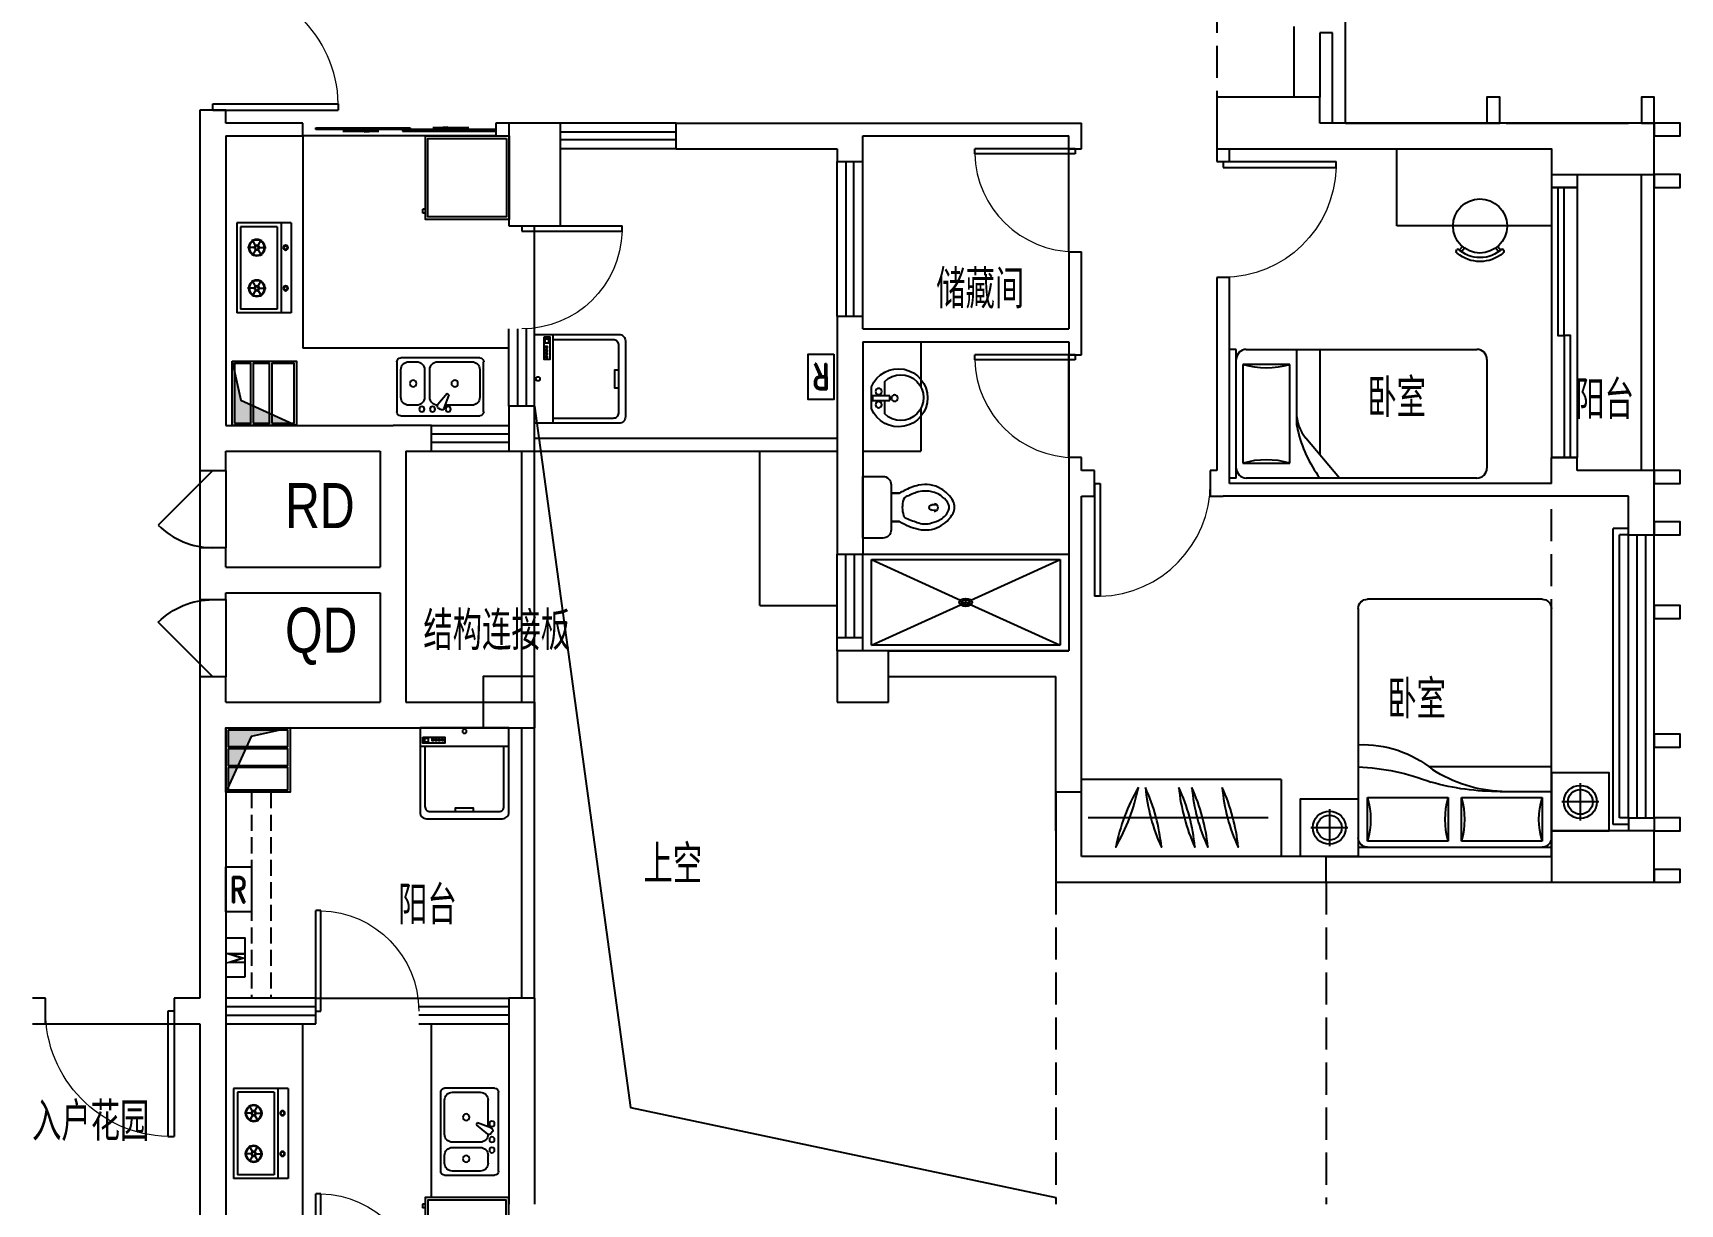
# Model space of a CAD drawing. Extents: x -455524 to -421924, y -543872 to -514072.
# Drawn here: x -434722 to -421924, y -535272 to -526172 of the extents above; entities that cross this region are included whole.
import ezdxf

# ---------------------------------------------------------------- set-up
doc = ezdxf.new("R2010")
doc.units = 0
doc.header["$LTSCALE"] = 1000
doc.header["$MEASUREMENT"] = 0
doc.linetypes.add('DASH', pattern=[0.35, 0.25, -0.1])
doc.layers.get('0').update_dxf_attribs({"linetype": 'CONTINUOUS'})
for name, color, linetype in [('COLUMN', 5, 'CONTINUOUS'), ('LINE', 21, 'CONTINUOUS'), ('LVTRY', 8, 'CONTINUOUS'), ('R_NAME', 255, 'CONTINUOUS'), ('STAIR', 3, 'CONTINUOUS'), ('WALL', 2, 'CONTINUOUS'), ('WINDOW', 3, 'CONTINUOUS'), ('WINDOW2', 4, 'CONTINUOUS'), ('家具', 145, 'CONTINUOUS'), ('拦杆', 3, 'CONTINUOUS'), ('热水器', 193, 'CONTINUOUS'), ('燃气表', 3, 'CONTINUOUS')]:
    doc.layers.add(name, color=color, linetype=linetype)
doc.styles.add('_ZBHZ', font='zbtxt.shx', dxfattribs={"width": 0.8, "bigfont": 'ZBHZ.shx'})
doc.styles.add('RMD', font='romand.shx', dxfattribs={"width": 0.85})

# ---------------------------------------------------------------- blocks, each defined once
blk = doc.blocks.new('$plan$00000349')
at = {"color": 0, "linetype": 'ByBlock'}
for p, q in [((-307, 0), (307, 0)), ((-338, -419), (-338, -31)), ((-184, -82), (-245, -82)), ((53, -173), (-18, -87)), ((2, -48), (-12, -57)), ((31, -59), (70, -163)), ((245, -82), (40, -82)), ((337, -31), (337, -419)), ((-307, -143), (-307, -358)), ((-123, -358), (-123, -143)), ((-82, -143), (-82, -358)), ((70, -163), (53, -173)), ((307, -358), (307, -143)), ((307, -450), (-307, -450)), ((-245, -419), (-184, -419)), ((-20, -419), (245, -419))]:
    blk.add_line(p, q, dxfattribs=at)
for centre, radius in [((-143, -51), 20.5), ((-61, -51), 20.5), ((61, -51), 20.5), ((-210, -251), 25.6), ((112, -251), 25.6)]:
    blk.add_circle(centre, radius, dxfattribs=at)
for centre, radius, start, end in [((-307, -31), 30.7, 90, 180), ((307, -31), 30.7, 0, 90), ((-245, -143), 61.4, 90, 180), ((-184, -143), 61.4, 0, 90), ((-20, -143), 61.4, 90, 180), ((-2, -74), 20.5, 120, 219.4623), ((12, -66), 20.5, 20.5377, 120), ((245, -143), 61.4, 0, 90), ((-245, -358), 61.4, 180, 270), ((-184, -358), 61.4, 270, 0), ((-20, -358), 61.4, 180, 270), ((245, -358), 61.4, 270, 0), ((-307, -419), 30.7, 180, 270), ((307, -419), 30.7, 270, 0)]:
    blk.add_arc(centre, radius, start, end, dxfattribs=at)
blk = doc.blocks.new('A$C70047E59')
for p, q in [((0, 700), (0, 0)), ((0, 700), (424, 700)), ((80, 700), (80, 0)), ((110, 670), (110, 30)), ((110, 670), (394, 670)), ((394, 670), (394, 30)), ((424, 700), (424, 0)), ((258, 524), (232, 570)), ((277, 524), (304, 570)), ((249, 508), (196, 508)), ((258, 491), (232, 445)), ((277, 491), (304, 445)), ((287, 508), (340, 508)), ((249, 192), (196, 192)), ((258, 209), (232, 255)), ((258, 176), (232, 130)), ((277, 209), (304, 255)), ((277, 176), (304, 130)), ((287, 192), (340, 192)), ((0, 0), (424, 0)), ((110, 30), (394, 30))]:
    blk.add_line(p, q)
for centre, radius in [((44, 508), 18.8), ((44, 508), 13.8), ((268, 508), 63.8), ((268, 508), 58.8), ((268, 508), 18.8), ((268, 508), 13.8), ((268, 192), 63.8), ((44, 192), 18.8), ((44, 192), 13.8), ((268, 192), 58.8), ((268, 192), 18.8), ((268, 192), 13.8)]:
    blk.add_circle(centre, radius)
blk = doc.blocks.new('A$C1D296921')
for p, q in [((570, 650), (570, 670)), ((600, 670), (570, 670)), ((600, 650), (600, 670))]:
    blk.add_line(p, q)
for points in [[(0, 0), (650, 0), (650, 650), (0, 650)], [(20, 20), (630, 20), (630, 630), (20, 630)]]:
    blk.add_lwpolyline(points, close=True)
blk = doc.blocks.new('$DorLib2D$00000001')
for p, q in [((0.45, 0.975), (0.5, 0.975)), ((0.45, 0), (0.45, 0.975)), ((0.5, 0), (0.5, 0.975)), ((0.5, 0), (0.45, 0))]:
    blk.add_line(p, q)
at = {"lineweight": 13}
blk.add_arc((0.475, 0), 0.975, 91.4693, 180, dxfattribs=at)
blk = doc.blocks.new('$TCHSYS$WIN2D')
for p, q in [((-0.5, 0.5), (0.5, 0.5)), ((0.5, 0.167), (-0.5, 0.167)), ((0.5, -0.167), (-0.5, -0.167)), ((-0.5, -0.5), (0.5, -0.5))]:
    blk.add_line(p, q)
blk = doc.blocks.new('$plan$00002155')
for p, q in [((-600, 450, 0), (600, 450, 0)), ((-600, -450, 0), (-600, 450, 0)), ((-550, 400, 0), (550, 400, 0)), ((-550, 400, 0), (-30.0675, 21.8675, 0)), ((-550, -400, 0), (-550, 400, 0)), ((30.05, 21.8525, 0), (550, 400, 0)), ((550, 400, 0), (550, -400, 0)), ((600, 450, 0), (600, -450, 0)), ((-25, 0, 0), (25, 0, 0)), ((0, -25, 0), (0, 25, 0)), ((-550, -400, 0), (-29.97, -21.7975, 0)), ((30.6075, -22.26, 0), (550, -400, 0)), ((600, -450, 0), (-600, -450, 0)), ((550, -400, 0), (-550, -400, 0))]:
    blk.add_line(p, q)
for radius in [37.5, 25]:
    blk.add_circle((0, 0, 0), radius)
blk = doc.blocks.new('$PLAN$00000313')
at = {"color": 0, "linetype": 'ByBlock'}
for p, q in [((-2000, 72), (-2000, 1428)), ((-1928, 1500), (-145, 1500)), ((-458, 1428), (-458, 801)), ((-120, 1428), (-458, 1428)), ((-120, 801), (-120, 1428)), ((-72, 1500), (-72, 0)), ((-72, 1500), (0, 1500)), ((0, 1500), (0, 0)), ((-699, 946), (-699, 0)), ((-458, 801), (-120, 801)), ((-458, 699), (-458, 72)), ((-120, 699), (-458, 699)), ((-120, 72), (-120, 699)), ((-506, 398), (-506, 0)), ((-145, 0), (-1928, 0)), ((-458, 72), (-120, 72)), ((-72, 0), (0, 0))]:
    blk.add_line(p, q, dxfattribs=at)
for centre, radius, start, end in [((-1928, 1428), 72.3, 90, 180), ((-18, 1464), 852, 177.5673, 219.5461), ((1073, 1581), 1773, 182.616, 201.4069), ((-289, 2006), 602, 253.7398, 286.2602), ((-145, 1428), 72.3, 0, 90), ((-1574, 344), 1069, 2.229, 32.7075), ((-2367, 420), 1861, 359.3228, 16.0392), ((-289, 223), 602, 73.7398, 106.2602), ((-289, 1277), 602, 253.7398, 286.2602), ((-1928, 72), 72.3, 180, 270), ((-289, -506), 602, 73.7398, 106.2602), ((-145, 72), 72.3, 270, 0)]:
    blk.add_arc(centre, radius, start, end, dxfattribs=at)
blk = doc.blocks.new('$PLAN$00001587')
for p, q in [((-173, 177), (-179, 184)), ((-137, 159), (-161, 187)), ((-121, 172), (-145, 200)), ((122, 171), (146, 200)), ((137, 159), (162, 187)), ((173, 177), (179, 184)), ((210, 4), (210, -4))]:
    blk.add_line(p, q)
for centre, radius, start, end in [((0, -4), 280, 50.6324, 129.3676), ((-165, 197), 20, 129.3676, 223.7793), ((0, -4), 250, 46.2207, 133.7793), ((165, 197), 20, 316.2207, 50.6324)]:
    blk.add_arc(centre, radius, start, end)
at = {"linetype": 'Continuous'}
blk.add_arc((0, 0), 210, 0.9699, 359.0301, dxfattribs=at)
blk = doc.blocks.new('A$C6A841A3C')
blk.add_hatch(color=256).paths.add_polyline_path([(20, 50), (87, 353), (520, 550), (20, 550)])
at = {"linetype": 'ByBlock'}
for points in [[(20, 50), (520, 50), (520, 550), (20, 550)], [(38, 532), (165, 532), (165, 68), (38, 68)], [(184, 532), (311, 532), (311, 68), (184, 68)], [(329, 532), (502, 532), (502, 68), (329, 68)]]:
    blk.add_lwpolyline(points, close=True, dxfattribs=at)
blk.add_lwpolyline([(20, 50), (87, 353), (520, 550), (20, 550)], close=True)
blk = doc.blocks.new('RSQ')
blk.add_lwpolyline([(0, 200), (350, 200), (350, 0), (0, 0)], close=True)
at = {"style": 'RMD', "width": 0.8}
blk.add_text('R', height=200, rotation=270.591, dxfattribs=at).set_placement((73, 171))
blk = doc.blocks.new('$DorLib2D$00000114')
at = {"color": 0}
blk.add_line((0.5, 0), (-0.207, 0.707), dxfattribs=at)
blk.add_arc((0.5, 0), 1, 135, 180, dxfattribs=at)
blk = doc.blocks.new('$DorLib2D$00000131')
at = {"color": 0, "linetype": 'Continuous'}
for p, q in [((0.15, 0.125), (0.2319, 0.1973)), ((0.2319, 0.1973), (0.2319, 0.125)), ((-0.5, 0.125), (-0.5, 0)), ((0.0192, 0.125), (-0.5, 0.125)), ((0.0192, 0), (0.0192, 0.125)), ((0.35, 0.125), (0.15, 0.125)), ((-0.5, 0), (0.0192, 0)), ((-0.024, 0), (0.5, 0)), ((-0.024, -0.125), (-0.024, 0)), ((0.5, 0), (0.5, -0.125)), ((-0.35, -0.125), (-0.15, -0.125)), ((-0.2319, -0.1973), (-0.2319, -0.125)), ((-0.15, -0.125), (-0.2319, -0.1973)), ((0.5, -0.125), (-0.024, -0.125))]:
    blk.add_line(p, q, dxfattribs=at)
blk = doc.blocks.new('$plan$00001628')
for p, q in [((-20, 0), (20, 0)), ((20, 0), (20, -150)), ((-23, -104), (-144, -104)), ((-20, -150), (-20, 0)), ((136, -104), (24, -104)), ((20, -150), (-20, -150))]:
    blk.add_line(p, q)
blk.add_lwpolyline([(-97, 9, 5.110404), (92, 9)], format="xyb", close=True)
for centre, radius in [((-57, -52), 26.7), ((57, -52), 26.7), ((0, -190), 27.8)]:
    blk.add_circle(centre, radius)
blk.add_arc((-4, -243), 197, 135.2527, 44.7473)
blk = doc.blocks.new('$plan$00000379')
for p, q in [((-575, 18), (-536, 18)), ((-572, 18), (-572, 18)), ((-536, -22), (-576, -21))]:
    blk.add_line(p, q)
for points in [[(-285, -110, -0.082371), (-434, -171, -0.174047), (-592, -152, -0.152847), (-702, -46, -0.25487), (-702, 46, -0.135193), (-607, 144, -0.19268), (-434, 171, -0.066715), (-320, 128, 0.008412), (-285, 110), (-220, 110), (-220, -110)], [(-307, -1, -0.073764), (-317, -64, -0.219411), (-337, -85, -0.018016), (-436, -122, -0.163008), (-533, -122, -0.084559), (-606, -92, -0.185519), (-666, -26, -0.252786), (-658, 39, -0.083694), (-606, 90, -0.078323), (-556, 115, -0.086951), (-477, 126, -0.071278), (-416, 114, -0.021719), (-371, 97, 0.016169), (-337, 83, -0.158768), (-324, 73, -0.168814), (-308, 12)]]:
    blk.add_lwpolyline(points, format="xyb", close=True)
for points in [[(-155, 240, 0.414214), (-220, 175, 0.414214)], [(-220, -175, 0.414214), (-155, -240, 0.414214)]]:
    blk.add_lwpolyline(points, format="xyb")
for points in [[(-220, 175), (-220, -175)], [(0, 240), (-155, 240)], [(0, -240), (0, 240)], [(-220, 110), (-285, 110)], [(-285, -110), (-220, -110)], [(-155, -240), (0, -240)]]:
    blk.add_lwpolyline(points)
for centre, radius, start, end in [((-549, -3), 33.2, 100.0495, 259.9505), ((-536, -2), 20, 270, 90)]:
    blk.add_arc(centre, radius, start, end)
blk = doc.blocks.new('bed')
at = {"layer": '家具'}
for p, q in [((3756605, -1061231), (3756605, -1060231)), ((3756657, -1060231), (3756605, -1060231)), ((3756657, -1061231), (3756657, -1060231)), ((3756735, -1060231), (3758527, -1060231)), ((3757124, -1060231), (3757124, -1060782)), ((3757306, -1060231), (3757306, -1061049)), ((3756709, -1060348), (3756709, -1061114)), ((3757072, -1060348), (3756709, -1060348)), ((3757072, -1061114), (3757072, -1060348)), ((3758605, -1060309), (3758605, -1061153)), ((3757458, -1061231), (3757198, -1060921)), ((3756709, -1061114), (3757072, -1061114)), ((3756657, -1061231), (3756605, -1061231)), ((3758527, -1061231), (3756735, -1061231))]:
    blk.add_line(p, q, dxfattribs=at)
for centre, radius, start, end in [((3756735, -1060309), 77.9, 90, 180), ((3758527, -1060309), 77.9, 0, 90), ((3756891, -1059725), 649, 253.7398, 286.2602), ((3757436, -1060720), 312, 180, 220.1059), ((3757436, -1060782), 312, 180, 193.3928), ((3758161, -1060610), 1057, 193.3928, 216.0202), ((3756735, -1061153), 77.9, 180, 270), ((3756891, -1061738), 649, 73.7398, 106.2602), ((3758527, -1061153), 77.9, 270, 0)]:
    blk.add_arc(centre, radius, start, end, dxfattribs=at)
blk = doc.blocks.new('A$C4C875361')
blk.add_line((4, 561), (687, 561))
blk.add_lwpolyline([(640, 0), (50, 0, -0.414214), (0, 50), (0, 706), (690, 706), (690, 50, -0.414214)], format="xyb", close=True)
blk.add_lwpolyline([(652, 561), (652, 95, -0.414214), (612, 55), (78, 55, -0.414214), (38, 95), (38, 561)], format="xyb")
for points in [[(668, 634), (497, 634), (497, 586), (668, 586)], [(508, 620), (522, 620), (522, 607), (508, 607)], [(534, 620), (547, 620), (547, 607), (534, 607)], [(558, 620), (572, 620), (572, 607), (558, 607)], [(584, 620), (598, 620), (598, 607), (584, 607)], [(626, 596), (654, 596), (654, 626), (626, 626)]]:
    blk.add_lwpolyline(points, close=True)
blk.add_lwpolyline([(274, 55), (274, 82), (345, 82), (416, 82), (416, 55)])
blk.add_circle((345, 680), 16)
blk = doc.blocks.new('燃气')
at = {"layer": '燃气表'}
blk.add_lwpolyline([(109648, 117774), (109948, 117774), (109948, 117924), (109648, 117924)], close=True, dxfattribs=at)
at = {"layer": '燃气表', "style": 'RMD', "width": 0.8}
blk.add_text('M', height=130, rotation=0.591, dxfattribs=at).set_placement((109741, 117783))

msp = doc.modelspace()

# ---------------------------------------------------------------- linework, layer by layer
at = {"layer": 'COLUMN', "linetype": 'ByBlock'}
for p, q in [((-424724.3, -526671.6), (-425524.3, -526671.6)), ((-425524.3, -526671.6), (-425524.3, -527071.6)), ((-424724.3, -526871.6), (-424724.3, -526671.6)), ((-422124.3, -526871.6), (-424724.3, -526871.6)), ((-422124.3, -527271.6), (-422124.3, -526871.6)), ((-425524.3, -527071.6), (-422924.3, -527071.6)), ((-422924.3, -527071.6), (-422924.3, -527271.6)), ((-422924.3, -527271.6), (-422124.3, -527271.6)), ((-428074.3, -530971.6), (-428474.3, -530971.6)), ((-428474.3, -530971.6), (-428474.3, -531371.6)), ((-428074.3, -531371.6), (-428074.3, -530971.6)), ((-428474.3, -531371.6), (-428074.3, -531371.6)), ((-426574.3, -532071.6), (-426774.3, -532071.6)), ((-426774.3, -532071.6), (-426774.3, -532771.6)), ((-426574.3, -532571.6), (-426574.3, -532071.6)), ((-422124.3, -532371.6), (-422924.3, -532371.6)), ((-422924.3, -532371.6), (-422924.3, -532771.6)), ((-422124.3, -532771.6), (-422124.3, -532371.6)), ((-424674.3, -532571.6), (-426574.3, -532571.6)), ((-424674.3, -532771.6), (-424674.3, -532571.6)), ((-426774.3, -532771.6), (-424674.3, -532771.6)), ((-422924.3, -532771.6), (-422124.3, -532771.6))]:
    msp.add_line(p, q, dxfattribs=at)
at = {"layer": 'COLUMN'}
for points in [[(-431024.3, -527671.6), (-430624.3, -527671.6), (-430624.3, -526871.6), (-431024.3, -526871.6)], [(-431224.3, -531571.6), (-430824.3, -531571.6), (-430824.3, -531171.6), (-431224.3, -531171.6)]]:
    msp.add_lwpolyline(points, close=True, dxfattribs=at)
at = {"layer": 'LINE'}
for p, q in [((-430924.3, -531371.6), (-430924.3, -529421.6)), ((-430824.3, -531371.6), (-430824.3, -529421.6)), ((-429074.3, -530621.6), (-429074.3, -529421.6)), ((-429074.3, -530621.6), (-428474.3, -530621.6))]:
    msp.add_line(p, q, dxfattribs=at)
at = {"layer": 'LINE', "linetype": 'DASH'}
for p, q in [((-426774.3, -532771.6), (-426774.3, -535271.6)), ((-424674.3, -532771.6), (-424674.3, -535271.6))]:
    msp.add_line(p, q, dxfattribs=at)
at = {"layer": 'LINE', "linetype": 'ByBlock'}
msp.add_lwpolyline([(-430824.3, -529071.6), (-430078.7, -534520.3), (-426774.3, -535221.6)], dxfattribs=at)
at = {"layer": 'LVTRY', "linetype": 'ByBlock'}
for p, q in [((-432624.3, -526971.6), (-432624.3, -528621.6)), ((-431024.3, -528621.6), (-432624.3, -528621.6)), ((-427824.3, -528571.6), (-427824.3, -528920.3)), ((-427824.3, -529090.6), (-427824.3, -529421.6)), ((-428274.3, -529421.6), (-427824.3, -529421.6)), ((-432624.3, -535871.6), (-432624.3, -533871.6)), ((-431624.3, -535221.6), (-431624.3, -533871.6))]:
    msp.add_line(p, q, dxfattribs=at)
at = {"layer": 'LVTRY', "linetype": 'DASH', "ltscale": 0.5}
for p, q in [((-433024.3, -532071.6), (-433024.3, -533671.6)), ((-432874.3, -532071.6), (-432874.3, -533671.6))]:
    msp.add_line(p, q, dxfattribs=at)
at = {"layer": 'STAIR', "linetype": 'ByBlock'}
for p, q in [((-422224.3, -529571.6), (-422224.3, -527271.6)), ((-422124.3, -529571.6), (-422124.3, -527271.6)), ((-430824.3, -529321.6), (-428474.3, -529321.6)), ((-430824.3, -529421.6), (-428474.3, -529421.6)), ((-430924.3, -533671.6), (-430924.3, -531571.6)), ((-430824.3, -533671.6), (-430824.3, -531571.6))]:
    msp.add_line(p, q, dxfattribs=at)
at = {"layer": 'WALL'}
for p, q in [((-424524.3, -526871.6), (-424524.3, -526071.6)), ((-424924.3, -526121.6), (-424924.3, -526671.6)), ((-424624.3, -526171.6), (-424724.3, -526171.6)), ((-424724.3, -526171.6), (-424724.3, -526671.6)), ((-424624.3, -526871.6), (-424624.3, -526171.6)), ((-433224.3, -526771.6), (-433424.3, -526771.6)), ((-433424.3, -526771.6), (-433424.3, -526921.6)), ((-433224.3, -526871.6), (-433224.3, -526771.6)), ((-432624.3, -526871.6), (-433224.3, -526871.6)), ((-432624.3, -526971.6), (-432624.3, -526871.6)), ((-431024.3, -526871.6), (-431124.3, -526871.6)), ((-431124.3, -526871.6), (-431124.3, -526971.6)), ((-429724.3, -526871.6), (-428274.3, -526871.6)), ((-429724.3, -527071.6), (-429724.3, -526871.6)), ((-428274.3, -526871.6), (-426574.3, -526871.6)), ((-426574.3, -527071.6), (-426574.3, -526871.6)), ((-433424.3, -526921.6), (-433424.3, -529321.6)), ((-433224.3, -526971.6), (-433224.3, -529221.6)), ((-433224.3, -526971.6), (-432624.3, -526971.6)), ((-431124.3, -526971.6), (-431024.3, -526971.6)), ((-428274.3, -527171.6), (-428274.3, -526971.6)), ((-428274.3, -526971.6), (-426674.3, -526971.6)), ((-426674.3, -527071.6), (-426674.3, -526971.6)), ((-429724.3, -527071.6), (-428474.3, -527071.6)), ((-428474.3, -527071.6), (-428474.3, -527171.6)), ((-426674.3, -527071.6), (-426574.3, -527071.6)), ((-425524.3, -527071.6), (-425524.3, -527171.6)), ((-425424.3, -527171.6), (-425424.3, -527071.6)), ((-428474.3, -527171.6), (-428274.3, -527171.6)), ((-425524.3, -527171.6), (-425424.3, -527171.6)), ((-422924.3, -527271.6), (-422924.3, -527371.6)), ((-422724.3, -527371.6), (-422924.3, -527371.6)), ((-422724.3, -527271.6), (-422724.3, -527371.6)), ((-426674.3, -527871.6), (-426674.3, -528471.6)), ((-426674.3, -527871.6), (-426574.3, -527871.6)), ((-426574.3, -528671.6), (-426574.3, -527871.6)), ((-425424.3, -528071.6), (-425524.3, -528071.6)), ((-425524.3, -528071.6), (-425524.3, -529571.6)), ((-425424.3, -529671.6), (-425424.3, -528071.6)), ((-428474.3, -528371.6), (-428474.3, -530221.6)), ((-428474.3, -528371.6), (-428274.3, -528371.6)), ((-428274.3, -528471.6), (-428274.3, -528371.6)), ((-428274.3, -528471.6), (-426674.3, -528471.6)), ((-428274.3, -528571.6), (-426674.3, -528571.6)), ((-428274.3, -528571.6), (-428274.3, -530221.6)), ((-426674.3, -528571.6), (-426674.3, -530971.6)), ((-426674.3, -528671.6), (-426574.3, -528671.6)), ((-430824.3, -529071.6), (-431024.3, -529071.6)), ((-431024.3, -529071.6), (-431024.3, -529421.6)), ((-430824.3, -529421.6), (-430824.3, -529071.6)), ((-426674.3, -529121.6), (-426674.3, -529121.6)), ((-433224.3, -529221.6), (-431924.3, -529221.6)), ((-431624.3, -529221.6), (-431924.3, -529221.6)), ((-431624.3, -529421.6), (-431624.3, -529221.6)), ((-428474.3, -529221.6), (-428474.3, -529221.6)), ((-428474.3, -529221.6), (-428474.3, -529221.6)), ((-433424.3, -529321.6), (-433424.3, -529571.6)), ((-433224.3, -529421.6), (-432024.3, -529421.6)), ((-433224.3, -529571.6), (-433224.3, -529421.6)), ((-432024.3, -529421.6), (-432024.3, -530321.6)), ((-431824.3, -529421.6), (-431824.3, -530421.6)), ((-431824.3, -529421.6), (-431624.3, -529421.6)), ((-431024.3, -529421.6), (-430824.3, -529421.6)), ((-433424.3, -529571.6), (-433224.3, -529571.6)), ((-426574.3, -529471.6), (-426674.3, -529471.6)), ((-426574.3, -529571.6), (-426574.3, -529471.6)), ((-426474.3, -529571.6), (-426574.3, -529571.6)), ((-426474.3, -529771.6), (-426474.3, -529571.6)), ((-425524.3, -529571.6), (-425574.3, -529571.6)), ((-425574.3, -529571.6), (-425574.3, -529771.6)), ((-422724.3, -529471.6), (-422924.3, -529471.6)), ((-422924.3, -529671.6), (-422924.3, -529471.6)), ((-422924.3, -529671.6), (-422924.3, -529571.6)), ((-422724.3, -529571.6), (-422724.3, -529471.6)), ((-422124.3, -529571.6), (-422724.3, -529571.6)), ((-422124.3, -530071.6), (-422124.3, -529571.6)), ((-422924.3, -529671.6), (-425424.3, -529671.6)), ((-426574.3, -529771.6), (-426474.3, -529771.6)), ((-426574.3, -532371.6), (-426574.3, -529771.6)), ((-425574.3, -529771.6), (-425474.3, -529771.6)), ((-422924.3, -529771.6), (-425474.3, -529771.6)), ((-422324.3, -529771.6), (-422924.3, -529771.6)), ((-422324.3, -530071.6), (-422324.3, -529771.6)), ((-422324.3, -530071.6), (-422124.3, -530071.6)), ((-433224.3, -530171.6), (-433424.3, -530171.6)), ((-433424.3, -530171.6), (-433424.3, -530421.6)), ((-433224.3, -530321.6), (-433224.3, -530171.6)), ((-433224.3, -530321.6), (-432024.3, -530321.6)), ((-428474.3, -530221.6), (-428274.3, -530221.6)), ((-433424.3, -530421.6), (-433424.3, -530575.2)), ((-431824.3, -530421.6), (-431824.3, -531371.6)), ((-433424.3, -530575.2), (-433224.3, -530575.2)), ((-433224.3, -530575.2), (-433224.3, -530521.6)), ((-433224.3, -530521.6), (-432024.3, -530521.6)), ((-432024.3, -530521.6), (-432024.3, -531371.6)), ((-428474.3, -530971.6), (-428474.3, -530871.6)), ((-428274.3, -530871.6), (-428474.3, -530871.6)), ((-428274.3, -530971.6), (-428274.3, -530871.6)), ((-428074.3, -530971.6), (-426674.3, -530971.6)), ((-433424.3, -531171.6), (-433424.3, -533671.6)), ((-433224.3, -531175.2), (-433424.3, -531175.2)), ((-433424.3, -531175.2), (-433424.3, -531471.6)), ((-433224.3, -531371.6), (-433224.3, -531175.2)), ((-428074.3, -531171.6), (-426774.3, -531171.6)), ((-426774.3, -532371.6), (-426774.3, -531171.6)), ((-433224.3, -531371.6), (-432024.3, -531371.6)), ((-431824.3, -531371.6), (-430824.3, -531371.6)), ((-430824.3, -531371.6), (-430824.3, -531571.6)), ((-433224.3, -531571.6), (-433224.3, -533671.6)), ((-433224.3, -531571.6), (-431924.3, -531571.6)), ((-431924.3, -531571.6), (-430824.3, -531571.6)), ((-422324.3, -532271.6), (-422124.3, -532271.6)), ((-422324.3, -532271.6), (-422324.3, -532371.6)), ((-422124.3, -532271.6), (-422124.3, -532371.6)), ((-424674.3, -532571.6), (-422924.3, -532571.6)), ((-424674.3, -532771.6), (-422924.3, -532771.6)), ((-434624.3, -533671.6), (-434724.3, -533671.6)), ((-434624.3, -533871.6), (-434624.3, -533671.6)), ((-433424.3, -533671.6), (-433624.3, -533671.6)), ((-433624.3, -533671.6), (-433624.3, -533871.6)), ((-433224.3, -533671.6), (-433224.3, -535871.6)), ((-430824.3, -533671.6), (-431024.3, -533671.6)), ((-431024.3, -533671.6), (-431024.3, -533871.6)), ((-430824.3, -533671.6), (-430824.3, -535271.6)), ((-434724.3, -533871.6), (-434624.3, -533871.6)), ((-433624.3, -533871.6), (-433424.3, -533871.6)), ((-433424.3, -533871.6), (-433424.3, -535871.6)), ((-431024.3, -533871.6), (-431024.3, -535271.6))]:
    msp.add_line(p, q, dxfattribs=at)
at = {"layer": 'WINDOW', "linetype": 'DASH'}
for p, q in [((-425524.3, -523471.6), (-425524.3, -526871.6)), ((-422924.3, -532571.6), (-422924.3, -529771.6))]:
    msp.add_line(p, q, dxfattribs=at)
at = {"layer": 'WINDOW'}
for p, q in [((-429724.3, -526871.6), (-430624.3, -526871.6)), ((-424524.3, -526871.6), (-423374.3, -526871.6)), ((-423274.3, -526871.6), (-422324.3, -526871.6)), ((-431124.3, -526971.6), (-432624.3, -526971.6)), ((-429724.3, -526941.6), (-430624.3, -526941.6)), ((-429724.3, -527001.6), (-430624.3, -527001.6)), ((-429724.3, -527071.6), (-430624.3, -527071.6)), ((-426674.3, -527871.6), (-426674.3, -527071.6)), ((-428474.3, -528371.6), (-428474.3, -527171.6)), ((-428404.3, -528371.6), (-428404.3, -527171.6)), ((-428344.3, -528371.6), (-428344.3, -527171.6)), ((-428274.3, -528371.6), (-428274.3, -527171.6)), ((-422924.3, -527371.6), (-422724.3, -527371.6)), ((-422924.3, -527371.6), (-422924.3, -529471.6)), ((-422924.3, -527371.6), (-422924.3, -527371.6)), ((-422857.3, -527371.6), (-422857.3, -527371.6)), ((-422791.3, -527371.6), (-422791.3, -527371.6)), ((-422724.3, -527371.6), (-422724.3, -529471.6)), ((-422724.3, -527371.6), (-422724.3, -527371.6)), ((-430824.3, -528471.6), (-430824.3, -527671.6)), ((-426674.3, -529471.6), (-426674.3, -528671.6)), ((-433424.3, -529571.6), (-433424.3, -530171.6)), ((-433224.3, -529571.6), (-433224.3, -530171.6)), ((-422924.3, -529471.6), (-422724.3, -529471.6)), ((-422924.3, -529471.6), (-422924.3, -529471.6)), ((-422857.3, -529471.6), (-422857.3, -529471.6)), ((-422791.3, -529471.6), (-422791.3, -529471.6)), ((-422724.3, -529471.6), (-422724.3, -529471.6)), ((-422324.3, -532271.6), (-422324.3, -530071.6)), ((-422257.3, -532271.6), (-422257.3, -530071.6)), ((-422191.3, -532271.6), (-422191.3, -530071.6)), ((-422124.3, -532271.6), (-422124.3, -530071.6)), ((-428474.3, -530871.6), (-428474.3, -530221.6)), ((-428407.6, -530221.6), (-428407.6, -530871.6)), ((-428340.9, -530221.6), (-428340.9, -530871.6)), ((-428274.3, -530871.6), (-428274.3, -530221.6)), ((-433424.3, -530575.2), (-433424.3, -531175.2)), ((-433224.3, -530575.2), (-433224.3, -531175.2)), ((-434624.3, -533871.6), (-433624.3, -533871.6))]:
    msp.add_line(p, q, dxfattribs=at)
at = {"layer": 'WINDOW', "linetype": 'ByBlock'}
for p, q in [((-432524.3, -533671.6), (-433224.3, -533671.6)), ((-432524.3, -533738.6), (-433224.3, -533738.6)), ((-432524.3, -533871.6), (-432524.3, -533671.6)), ((-432524.3, -533671.6), (-431724.3, -533671.6)), ((-433224.3, -533804.6), (-432524.3, -533804.6)), ((-433224.3, -533871.6), (-432524.3, -533871.6))]:
    msp.add_line(p, q, dxfattribs=at)
at = {"layer": 'WINDOW'}
for points in [[(-422824.3, -528521.6), (-422824.3, -527371.6), (-422874.3, -527371.6), (-422874.3, -528521.6)], [(-422774.3, -529471.6), (-422774.3, -528521.6), (-422824.3, -528521.6), (-422824.3, -529471.6)]]:
    msp.add_lwpolyline(points, close=True, dxfattribs=at)
at = {"layer": 'WINDOW2'}
for points in [[(-423324.3, -526871.6), (-423324.3, -526671.6), (-423424.3, -526671.6), (-423424.3, -526871.6)], [(-422124.3, -526871.6), (-422124.3, -526671.6), (-422224.3, -526671.6), (-422224.3, -526871.6)], [(-422124.3, -526971.6), (-421924.3, -526971.6), (-421924.3, -526871.6), (-422124.3, -526871.6)], [(-422124.3, -527371.6), (-421924.3, -527371.6), (-421924.3, -527271.6), (-422124.3, -527271.6)], [(-422124.3, -529671.6), (-421924.3, -529671.6), (-421924.3, -529571.6), (-422124.3, -529571.6)], [(-422124.3, -530071.6), (-421924.3, -530071.6), (-421924.3, -529971.6), (-422124.3, -529971.6)], [(-422124.3, -530721.6), (-421924.3, -530721.6), (-421924.3, -530621.6), (-422124.3, -530621.6)], [(-422124.3, -531721.6), (-421924.3, -531721.6), (-421924.3, -531621.6), (-422124.3, -531621.6)], [(-422124.3, -532371.6), (-421924.3, -532371.6), (-421924.3, -532271.6), (-422124.3, -532271.6)], [(-422124.3, -532771.6), (-421924.3, -532771.6), (-421924.3, -532671.6), (-422124.3, -532671.6)]]:
    msp.add_lwpolyline(points, close=True, dxfattribs=at)
at = {"layer": '家具'}
for p, q in [((-425024.3, -531971.6), (-426574.3, -531971.6)), ((-425024.3, -531971.6), (-425024.3, -532571.6)), ((-422699.3, -532001.9), (-422699.3, -532291.2)), ((-424649.3, -532201.9), (-424649.3, -532491.2)), ((-422554.6, -532146.6), (-422843.9, -532146.6)), ((-425124.3, -532271.6), (-426524.3, -532271.6)), ((-424793.9, -532346.6), (-424504.6, -532346.6))]:
    msp.add_line(p, q, dxfattribs=at)
for points in [[(-424124.3, -527671.6), (-424124.3, -527071.6), (-422924.3, -527071.6), (-422924.3, -527671.6)], [(-422924.3, -531921.6), (-422924.3, -532371.6), (-422474.3, -532371.6), (-422474.3, -531921.6)], [(-424424.3, -532121.6), (-424424.3, -532571.6), (-424874.3, -532571.6), (-424874.3, -532121.6)]]:
    msp.add_lwpolyline(points, close=True, dxfattribs=at)
for points in [[(-426133.1, -532034.5, 0.0821119), (-426308.9, -532498.1, 0.0821119)], [(-426078.4, -532034.5, 0.0848221), (-425954.1, -532498.1, 0.0848221)], [(-425818.4, -532034.5, 0.0848221), (-425694.1, -532498.1, 0.0848221)], [(-425718, -532034.5, 0.0848221), (-425593.8, -532498.1, 0.0848221)], [(-425482.2, -532034.5, 0.0848221), (-425358, -532498.1, 0.0848221)]]:
    msp.add_lwpolyline(points, format="xyb", close=True, dxfattribs=at)
for centre, radius in [((-422699.3, -532146.6), 128.6), ((-422699.3, -532146.6), 96.4), ((-424649.3, -532346.6), 128.6), ((-424649.3, -532346.6), 96.4)]:
    msp.add_circle(centre, radius, dxfattribs=at)
at = {"layer": '拦杆'}
for p, q in [((-422444.3, -532321.6), (-422444.3, -530021.6)), ((-422324.3, -530021.6), (-422444.3, -530021.6)), ((-422394.3, -532271.6), (-422394.3, -530071.6)), ((-422324.3, -530071.6), (-422394.3, -530071.6)), ((-422324.3, -532321.6), (-422444.3, -532321.6)), ((-422324.3, -532271.6), (-422394.3, -532271.6))]:
    msp.add_line(p, q, dxfattribs=at)

# ---------------------------------------------------------------- block references
at = {"layer": 'LVTRY', "linetype": 'ByBlock', "xscale": -1}
for name, p, rotation in [('A$C1D296921', (-431023.2, -526971.6), 90), ('A$C6A841A3C', (-433194.3, -528671.6), 180), ('$plan$00000349', (-431557.1, -529145.9), 180), ('A$C6A841A3C', (-432674.3, -531551.6), 90), ('A$C4C875361', (-431024.3, -532277.4), 5.33608358e-08), ('$plan$00000349', (-431104.4, -534709.3), 270)]:
    msp.add_blockref(name, p, dxfattribs=dict(at, rotation=rotation))
at = {"layer": 'LVTRY', "linetype": 'ByBlock', "extrusion": (0, 0, -1), "zscale": -1}
for p in [(432714.7, -528347.7), (432738.9, -535073.2)]:
    msp.add_blockref('A$C70047E59', p, dxfattribs=at)
at = {"layer": 'LVTRY', "linetype": 'ByBlock'}
for name, p, rotation in [('A$C4C875361', (-430118.4, -529204.7), 89.99999994663914), ('A$C1D296921', (-431024.3, -535871.6), 90)]:
    msp.add_blockref(name, p, dxfattribs=dict(at, rotation=rotation))
at = {"layer": 'LVTRY', "linetype": 'ByBlock', "xscale": -0.8999999999068677, "yscale": 0.900000000372529, "zscale": 0.9, "rotation": 90}
msp.add_blockref('$plan$00001628', (-428197.9, -529008.9), dxfattribs=at)
at = {"layer": 'LVTRY', "linetype": 'ByBlock', "xscale": -1}
msp.add_blockref('$plan$00000379', (-428274.3, -529857), dxfattribs=at)
at = {"layer": 'LVTRY', "linetype": 'ByBlock', "xscale": 1.333333332324399, "yscale": 0.8333333333721384}
msp.add_blockref('$plan$00002155', (-427474.3, -530596.6), dxfattribs=at)
at = {"layer": 'WINDOW'}
for name, p, xscale, yscale, zscale, rotation in [('$DorLib2D$00000001', (-433324.3, -526271.6), 1000, 1000, 1000, 270), ('$DorLib2D$00000131', (-431824.3, -526921.6), 1400.000000000003, 99.99998797918673, 1400, 179.9999961735933), ('$DorLib2D$00000001', (-426624.3, -527471.6), 800, 800, 800, 90.00000000000836), ('$DorLib2D$00000001', (-425474.3, -527621.6), -900, 900, 900, 269.9999999999925), ('$DorLib2D$00000001', (-430924.3, -528071.6), 800, -800, 800, 89.99999999998333), ('$TCHSYS$WIN2D', (-430924.3, -528771.6), 600, -200, 600, 89.99999999998889), ('$DorLib2D$00000001', (-426624.3, -529071.6), 800, 800, 800, 90.00000000000836), ('$DorLib2D$00000114', (-433324.3, -529871.6), -600, -600, -600, 270), ('$DorLib2D$00000114', (-433324.3, -530875.2), 600, -600, 600, 270)]:
    msp.add_blockref(name, p, dxfattribs=dict(at, xscale=xscale, yscale=yscale, zscale=zscale, rotation=rotation))
at = {"layer": 'WINDOW', "linetype": 'ByBlock'}
for name, p, xscale, yscale, zscale in [('$TCHSYS$WIN2D', (-431324.3, -529321.6), 600, -200, 800), ('$DorLib2D$00000001', (-432124.3, -533771.6), -800, 800, -800), ('$TCHSYS$WIN2D', (-431374.3, -533771.6), 699.9999999755528, -200.0000000002328, 699.9999999754947)]:
    msp.add_blockref(name, p, dxfattribs=dict(at, xscale=xscale, yscale=yscale, zscale=zscale))
for p, xscale, yscale, zscale, rotation in [((-426024.3, -529671.6), 900.0000000000001, 900.0000000000001, 900.0000000000001, 180.0000005379959), ((-432124.3, -535971.6), 800, -800, 800, 180)]:
    msp.add_blockref('$DorLib2D$00000001', p, dxfattribs=dict(at, xscale=xscale, yscale=yscale, zscale=zscale, rotation=rotation))
at = {"layer": 'WINDOW', "xscale": 1000, "yscale": -1000, "zscale": 1000}
msp.add_blockref('$DorLib2D$00000001', (-434124.3, -533771.6), dxfattribs=at)
at = {"layer": '家具', "xscale": -1}
for name, p, rotation in [('$PLAN$00001587', (-423478.4, -527671.6), 180), ('$PLAN$00000313', (-422924.3, -532571.6), 90)]:
    msp.add_blockref(name, p, dxfattribs=dict(at, rotation=rotation))
at = {"layer": '家具'}
msp.add_blockref('bed', (-4182029.3, 531600.6), dxfattribs=at)
at = {"layer": '热水器'}
for p, rotation in [((-428699.7, -528668.7), 270), ((-433024.3, -533001.9), 90)]:
    msp.add_blockref('RSQ', p, dxfattribs=dict(at, rotation=rotation))
at = {"layer": '燃气表', "rotation": 90}
msp.add_blockref('燃气', (-315300.4, -643154.3), dxfattribs=at)

# ---------------------------------------------------------------- texts
at = {"layer": 'R_NAME', "linetype": 'ByBlock', "style": '_ZBHZ', "width": 0.8}
for s, height, p in [('储藏间', 300, (-427704, -528312.6)), ('卧室', 300, (-424353.9, -529157.7)), ('阳台', 300, (-422738, -529172.5)), ('RD', 350, (-432763.1, -530019)), ('QD', 350, (-432763.1, -530987)), ('结构连接板', 300, (-431688.6, -530966.9)), ('卧室', 300, (-424199, -531500.2)), ('上空', 300, (-429977.8, -532781.8)), ('阳台', 300, (-431885, -533099.1)), ('入户花园', 300, (-434729.3, -534780.5))]:
    msp.add_text(s, height=height, dxfattribs=at).set_placement(p)

doc.saveas('drawing.dxf')
